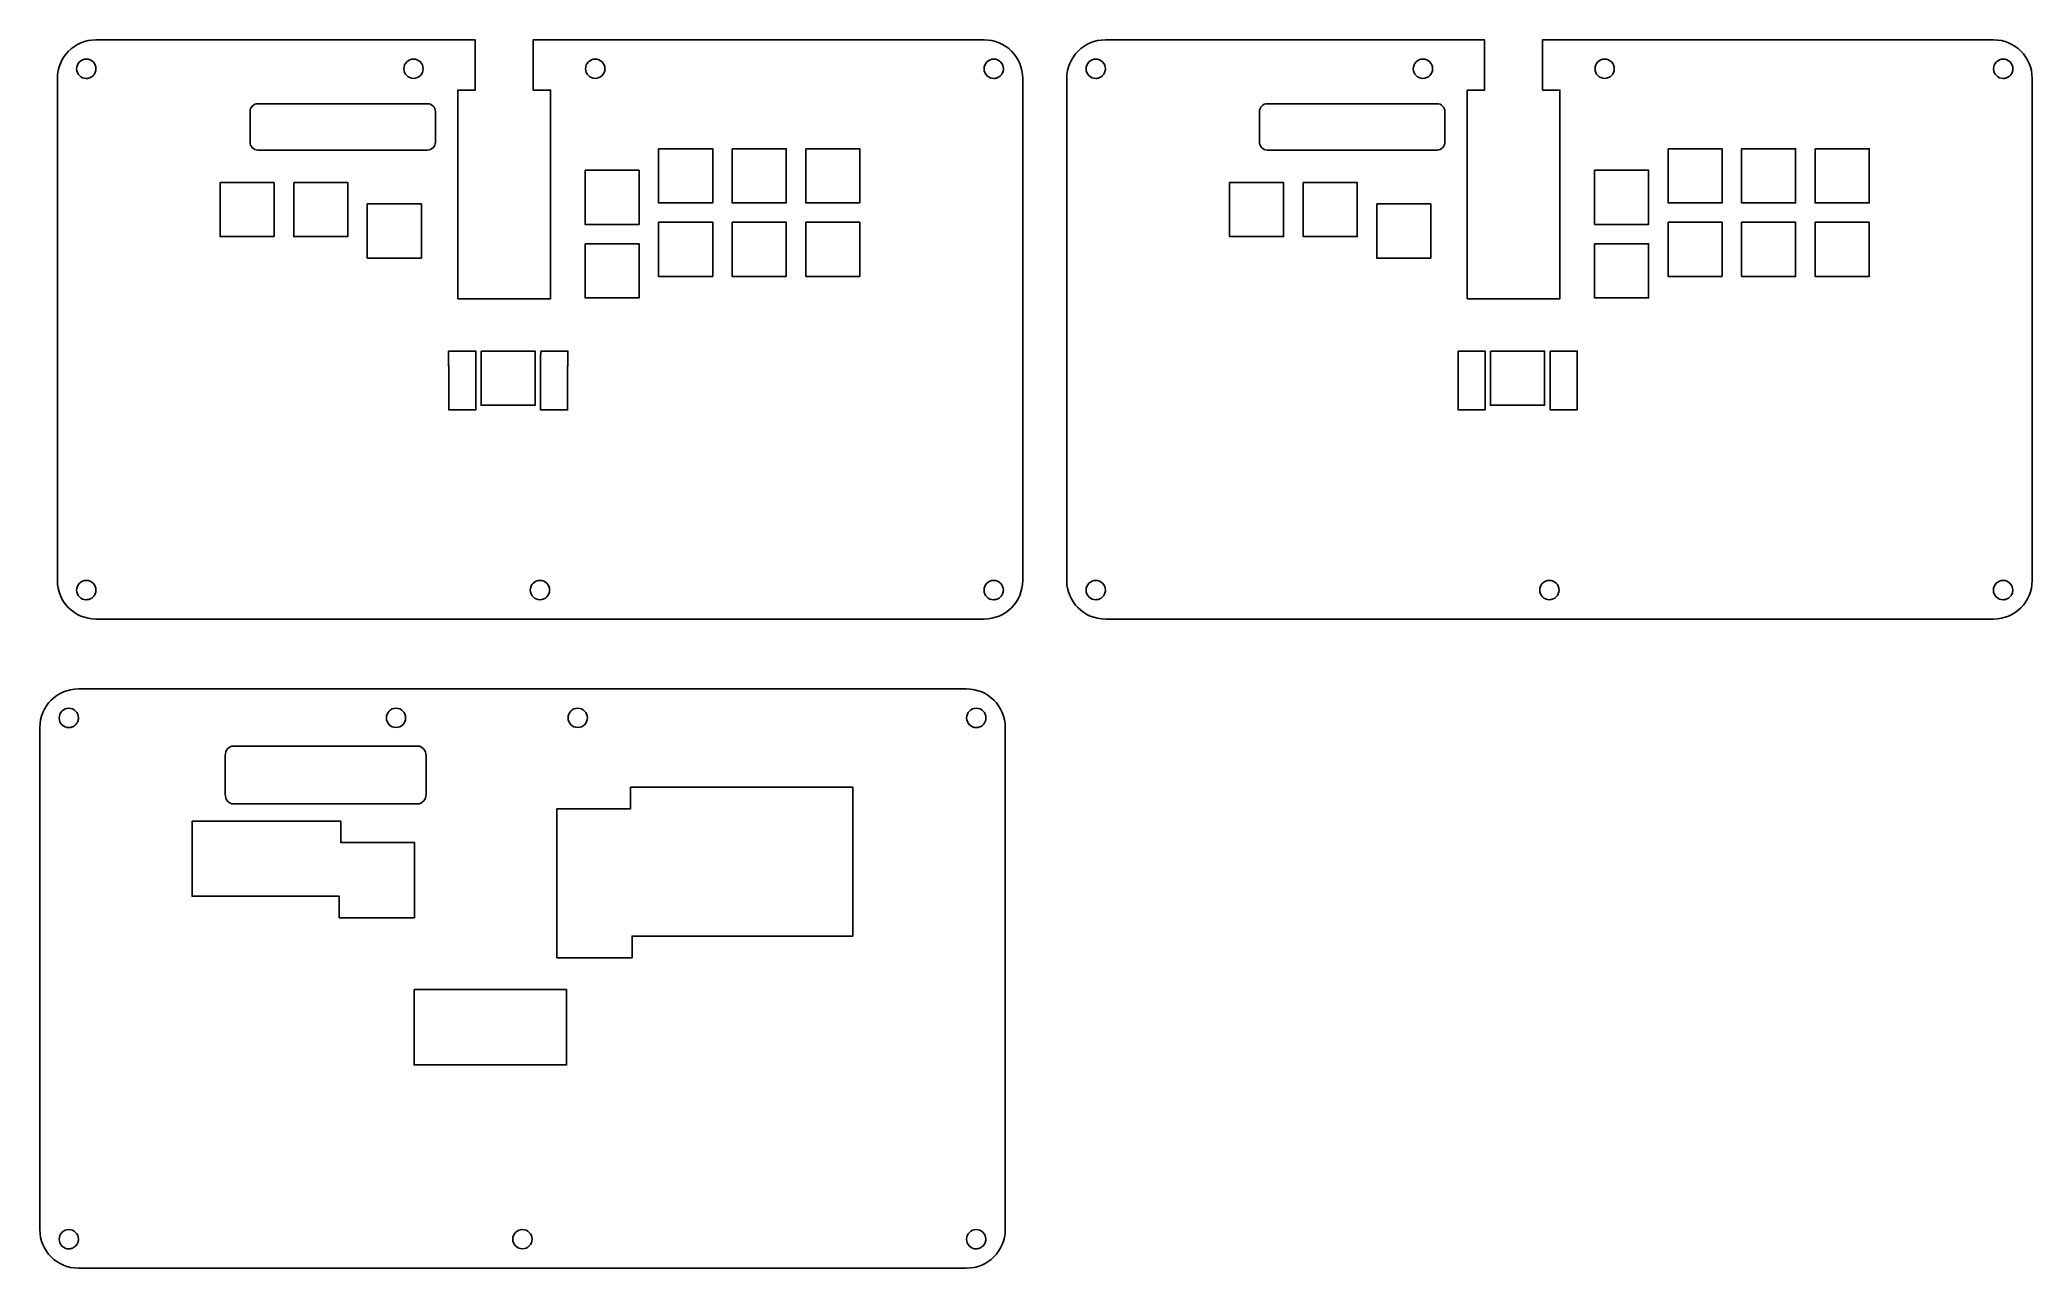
# Model space of a CAD drawing. Header units: millimetres. Extents: x 45 to 560, y 42 to 360.
import ezdxf

# ---------------------------------------------------------------- set-up
doc = ezdxf.new("R2010")
doc.units = ezdxf.units.MM
doc.layers.add('Layer_1', color=7, linetype='CONTINUOUS')

msp = doc.modelspace()

# ---------------------------------------------------------------- linework, layer by layer
at = {"layer": 'Layer_1', "color": 7}
for points in [[(289.08158, 359.807621), (172.29233, 359.807621), (172.29233, 346.775342), (176.80109, 346.775342), (176.80109, 292.77502), (152.80153, 292.77502), (152.80153, 346.775342), (157.29221, 346.775342), (157.29221, 359.807621), (59.081665, 359.807621), (59.081665, 359.807621)], [(550.48992, 359.807621), (433.70067, 359.807621), (433.70067, 346.775342), (438.20943, 346.775342), (438.20943, 292.77502), (414.20987, 292.77502), (414.20987, 346.775342), (418.70055, 346.775342), (418.70055, 359.807621), (320.49, 359.807621)], [(291.59512, 354.811544), (291.59615, 354.812061), (291.59615, 354.812061)], [(553.00343, 354.811508), (553.00449, 354.812029)], [(49.081759, 349.807198), (49.081759, 219.80738)], [(299.08149, 219.80738), (299.08149, 349.807198)], [(310.4901, 349.807198), (310.4901, 219.80738)], [(560.48983, 219.80738), (560.48983, 349.807198)], [(98.983622, 333.334819), (98.983622, 341.211857)], [(101.0052, 343.27323), (144.96273, 343.27323)], [(146.98379, 341.211857), (146.98379, 333.334819)], [(360.39196, 333.334819), (360.39196, 341.211857)], [(362.41354, 343.27323), (406.37107, 343.27323)], [(408.39213, 341.211857), (408.39213, 333.334819)], [(144.96273, 331.273446), (101.0052, 331.273446)], [(406.37107, 331.273446), (362.41354, 331.273446)], [(291.56257, 219.80583), (291.56205, 219.80531), (291.56308, 219.80531)], [(552.97091, 219.80614), (552.97039, 219.80562), (552.97139, 219.80562)], [(59.081665, 209.80747), (289.08158, 209.80747)], [(320.49, 209.80747), (550.48992, 209.80747)], [(284.55127, 191.69749), (54.551416, 191.69749)], [(287.06517, 186.70223), (287.06537, 186.70219)], [(287.06537, 186.70219), (287.06587, 186.70219)], [(44.551506, 181.69706), (44.551506, 51.69725)], [(294.55117, 51.69725), (294.55117, 181.69706)], [(94.722566, 176.91881), (142.38887, 176.91881)], [(92.555766, 164.4188), (92.555766, 174.41871)], [(144.55567, 174.41871), (144.55567, 164.4188)], [(142.38887, 161.91869), (94.722566, 161.91869)], [(287.03207, 51.69831), (287.03227, 51.69827)], [(287.03227, 51.69827), (287.03277, 51.69827)], [(54.551416, 41.69734), (284.55127, 41.69734)]]:
    msp.add_lwpolyline(points, dxfattribs=at)
for points in [[(56.586727, 354.812061)], [(141.31592, 354.820329)], [(188.37558, 354.820329)], [(317.99504, 354.812029)], [(402.72426, 354.820329)], [(449.78392, 354.820329)], [(101.0052, 343.27323)], [(362.41354, 343.27323)], [(204.79163, 331.582987), (218.7913, 331.582987), (218.7913, 317.583325), (204.79163, 317.583325), (204.79163, 331.582987)], [(223.8375, 331.582987), (237.83768, 331.582987), (237.83768, 317.583325), (223.8375, 317.583325), (223.8375, 331.582987)], [(242.88802, 331.582987), (256.88768, 331.582987), (256.88768, 317.583325), (242.88802, 317.583325), (242.88802, 331.582987)], [(466.19997, 331.582987), (480.19964, 331.582987), (480.19964, 317.583325), (466.19997, 317.583325)], [(485.24584, 331.582987), (499.24602, 331.582987), (499.24602, 317.583325), (485.24584, 317.583325)], [(504.29636, 331.582987), (518.29602, 331.582987), (518.29602, 317.583325), (504.29636, 317.583325)], [(185.75249, 326.026221), (199.75215, 326.026221), (199.75215, 312.026042), (185.75249, 312.026042), (185.75249, 326.026221)], [(447.16083, 326.026221), (461.16049, 326.026221), (461.16049, 312.026042), (447.16083, 312.026042)], [(91.223372, 322.861039), (105.22355, 322.861039), (105.22355, 308.86086), (91.223372, 308.86086), (91.223372, 322.861039)], [(110.30386, 322.861039), (124.30404, 322.861039), (124.30404, 308.86086), (110.30386, 308.86086), (110.30386, 322.861039)], [(352.63171, 322.861039), (366.63189, 322.861039), (366.63189, 308.86086), (352.63171, 308.86086)], [(371.7122, 322.861039), (385.71238, 322.861039), (385.71238, 308.86086), (371.7122, 308.86086)], [(129.35645, 317.294971), (143.35662, 317.294971), (143.35662, 303.294792), (129.35645, 303.294792), (129.35645, 317.294971)], [(390.76479, 317.294971), (404.76496, 317.294971), (404.76496, 303.294792), (390.76479, 303.294792)], [(204.79163, 312.549524), (218.7913, 312.549524), (218.7913, 298.54986), (204.79163, 298.54986), (204.79163, 312.549524)], [(223.8375, 312.549524), (237.83768, 312.549524), (237.83768, 298.54986), (223.8375, 298.54986), (223.8375, 312.549524)], [(242.88802, 312.549524), (256.88768, 312.549524), (256.88768, 298.54986), (242.88802, 298.54986), (242.88802, 312.549524)], [(466.19997, 312.549524), (480.19964, 312.549524), (480.19964, 298.54986), (466.19997, 298.54986)], [(485.24584, 312.549524), (499.24602, 312.549524), (499.24602, 298.54986), (485.24584, 298.54986)], [(504.29636, 312.549524), (518.29602, 312.549524), (518.29602, 298.54986), (504.29636, 298.54986)], [(185.75249, 306.992757), (199.75215, 306.992757), (199.75215, 292.99258), (185.75249, 292.99258), (185.75249, 306.992757)], [(447.16083, 306.992757), (461.16049, 306.992757), (461.16049, 292.99258), (447.16083, 292.99258)], [(150.41562, 279.21771), (157.41571, 279.21771), (157.41571, 278.47408), (157.42192, 278.47408), (157.42192, 263.97368), (150.42183, 263.97368), (150.42183, 275.38125), (150.41562, 275.38125), (150.41562, 279.21771)], [(158.80271, 279.1867), (172.80289, 279.1867), (172.80289, 265.18652), (158.80271, 265.18652), (158.80271, 279.1867)], [(174.29427, 279.21771), (181.29436, 279.21771), (181.29436, 275.38125), (181.22873, 275.38125), (181.22873, 263.97368), (174.22864, 263.97368), (174.22864, 278.47408), (174.29427, 278.47408), (174.29427, 279.21771)], [(411.82396, 279.21771), (418.82405, 279.21771), (418.82405, 278.47408), (418.83005, 278.47408), (418.83005, 263.97368), (411.83017, 263.97368), (411.83017, 275.38125), (411.82417, 275.38125)], [(420.21105, 279.18671), (434.21123, 279.18671), (434.21123, 265.18653), (420.21105, 265.18653)], [(435.70261, 279.21771), (442.7027, 279.21771), (442.7027, 275.38125), (442.6371, 275.38125), (442.6371, 263.97368), (435.63701, 263.97368), (435.63701, 278.47408), (435.70261, 278.47408)], [(56.586727, 219.80531)], [(174.05656, 219.81513)], [(291.56257, 219.80583)], [(317.99504, 219.80562)], [(435.4649, 219.81514)], [(552.97091, 219.80616)], [(52.056456, 186.7022)], [(136.78567, 186.71019)], [(183.84527, 186.71019)], [(94.722566, 176.91881)], [(197.47907, 166.25538), (216.97867, 166.25538), (236.04987, 166.25538), (255.08847, 166.25538), (255.08847, 147.20538), (255.08847, 127.70528), (236.04987, 127.70528), (216.97867, 127.70528), (197.92817, 127.70528), (197.92817, 122.0989), (178.42807, 122.0989), (178.42807, 141.14942), (178.42807, 160.649), (181.26507, 160.649), (181.26507, 160.6614), (184.01527, 160.6614), (184.01527, 160.649), (197.47907, 160.649)], [(83.954266, 157.50087), (103.45387, 157.50087), (122.48777, 157.50087), (122.48777, 151.94462), (141.57087, 151.94462), (141.57087, 132.44452), (122.07077, 132.44452), (122.07077, 138.00077), (103.45387, 138.00077), (83.954266, 138.00077)], [(141.47937, 113.84514), (180.97937, 113.84514), (180.97937, 94.34504), (141.47937, 94.34504)], [(52.056456, 51.69826)], [(169.52627, 51.70527)]]:
    msp.add_lwpolyline(points, close=True, dxfattribs=at)
for points in [[(59.081665, 359.807621), (53.541691, 359.807621), (49.081759, 355.347193), (49.081759, 349.807198)], [(299.08149, 349.807198), (299.08149, 355.347193), (294.62157, 359.807621), (289.08158, 359.807621)], [(320.49, 359.807621), (314.95003, 359.807621), (310.4901, 355.347193), (310.4901, 349.807198)], [(560.48983, 349.807198), (560.48983, 355.347193), (556.02991, 359.807621), (550.48992, 359.807621)], [(54.812136, 350.535814), (54.343269, 351.004681), (54.079875, 351.640609), (54.079903, 352.303687)], [(54.079903, 352.303687), (54.08016, 352.967922), (54.344745, 353.604749), (54.815259, 354.073604)], [(54.815259, 354.073604), (55.283984, 354.545636), (55.921508, 354.811395), (56.586727, 354.812061)], [(56.586727, 354.812061), (57.249805, 354.812089), (57.885733, 354.548695), (58.3546, 354.079828)], [(58.875993, 351.325452), (58.752691, 351.033085), (58.574859, 350.766863), (58.351994, 350.541003)], [(58.3546, 354.079828), (58.823467, 353.610961), (59.086861, 352.975033), (59.086833, 352.311955)], [(58.895113, 351.371444), (58.888893, 351.35605), (58.882519, 351.340719), (58.875993, 351.325452)], [(59.086833, 352.311955), (59.084275, 351.989011), (59.019168, 351.669621), (58.895113, 351.371444)], [(138.81582, 352.320223), (138.81582, 353.705212), (139.93092, 354.820329), (141.31592, 354.820329)], [(141.31592, 349.820117), (139.93092, 349.820117), (138.81582, 350.935224), (138.81582, 352.320223)], [(141.31592, 354.820329), (142.70092, 354.820329), (143.81603, 353.705212), (143.81603, 352.320223)], [(143.81603, 352.320223), (143.81603, 350.935224), (142.70092, 349.820117), (141.31592, 349.820117)], [(185.87548, 352.320223), (185.87548, 353.705212), (186.99058, 354.820329), (188.37558, 354.820329)], [(188.37558, 349.820117), (186.99058, 349.820117), (185.87548, 350.935224), (185.87548, 352.320223)], [(188.37558, 354.820329), (189.76058, 354.820329), (190.87569, 353.705212), (190.87569, 352.320223)], [(190.87569, 352.320223), (190.87569, 350.935224), (189.76058, 349.820117), (188.37558, 349.820117)], [(289.820531, 350.535299), (289.351665, 351.004166), (289.088272, 351.640093), (289.0883, 352.30317)], [(289.0883, 352.30317), (289.08842, 352.967077), (289.352613, 353.603672), (289.82262, 354.072571)], [(289.82262, 354.072571), (290.291512, 354.545046), (290.929468, 354.811016), (291.59512, 354.811544)], [(291.59615, 354.812061), (292.259229, 354.81209), (292.895158, 354.548696), (293.364026, 354.079829)], [(293.88645, 351.327002), (293.763013, 351.034), (293.584818, 350.767233), (293.36142, 350.541003)], [(293.364026, 354.079829), (293.832893, 353.610962), (294.096288, 352.975034), (294.09626, 352.311955)], [(293.90351, 351.36886), (293.89795, 351.354856), (293.892263, 351.340903), (293.88645, 351.327002)], [(294.09626, 352.311955), (294.093709, 351.988072), (294.028246, 351.667771), (293.90351, 351.36886)], [(316.220454, 350.535781), (315.751587, 351.004648), (315.488192, 351.640576), (315.48822, 352.303655)], [(315.48822, 352.303655), (315.488478, 352.967891), (315.753065, 353.604717), (316.22358, 354.073572)], [(316.22358, 354.073572), (316.692303, 354.545602), (317.329823, 354.811361), (317.99504, 354.812029)], [(317.99506, 354.812029), (318.658139, 354.812058), (319.294068, 354.548664), (319.762936, 354.079797)], [(320.28435, 351.325422), (320.161048, 351.033055), (319.983216, 350.766833), (319.76035, 350.540973)], [(319.762936, 354.079797), (320.231803, 353.61093), (320.495198, 352.975002), (320.49517, 352.311923)], [(320.30345, 351.371412), (320.297236, 351.356019), (320.290869, 351.340688), (320.28435, 351.325422)], [(320.49517, 352.311923), (320.492612, 351.988979), (320.427505, 351.669589), (320.30345, 351.371412)], [(400.22416, 352.320223), (400.22416, 353.705212), (401.33926, 354.820329), (402.72426, 354.820329)], [(402.72426, 349.820117), (401.33926, 349.820117), (400.22416, 350.935224), (400.22416, 352.320223)], [(402.72426, 354.820329), (404.10926, 354.820329), (405.22437, 353.705212), (405.22437, 352.320223)], [(405.22437, 352.320223), (405.22437, 350.935224), (404.10926, 349.820117), (402.72426, 349.820117)], [(447.28382, 352.320223), (447.28382, 353.705212), (448.39892, 354.820329), (449.78392, 354.820329)], [(449.78392, 349.820117), (448.39892, 349.820117), (447.28382, 350.935224), (447.28382, 352.320223)], [(449.78392, 354.820329), (451.16892, 354.820329), (452.28403, 353.705212), (452.28403, 352.320223)], [(452.28403, 352.320223), (452.28403, 350.935224), (451.16892, 349.820117), (449.78392, 349.820117)], [(551.228841, 350.535263), (550.759975, 351.00413), (550.496582, 351.640057), (550.49661, 352.303134)], [(550.49661, 352.303134), (550.49673, 352.967041), (550.760923, 353.603636), (551.23093, 354.072535)], [(551.23093, 354.072535), (551.699822, 354.54501), (552.337778, 354.81098), (553.00343, 354.811508)], [(553.00449, 354.812029), (553.667569, 354.812058), (554.303498, 354.548664), (554.772366, 354.079797)], [(555.29475, 351.326968), (555.171313, 351.033966), (554.993118, 350.767199), (554.76972, 350.540969)], [(554.772366, 354.079797), (555.241233, 353.61093), (555.504628, 352.975002), (555.5046, 352.311923)], [(555.31185, 351.368828), (555.306276, 351.354823), (555.300576, 351.340869), (555.29475, 351.326968)], [(555.5046, 352.311923), (555.502049, 351.98804), (555.436586, 351.667739), (555.31185, 351.368828)], [(56.580009, 349.803581), (55.916931, 349.803553), (55.281003, 350.066947), (54.812136, 350.535814)], [(56.644604, 349.815983), (56.623128, 349.811566), (56.601594, 349.807432), (56.580009, 349.803581)], [(57.471944, 349.980314), (57.207462, 349.879072), (56.927701, 349.823505), (56.644604, 349.815983)], [(57.591833, 350.029924), (57.552306, 350.012353), (57.512329, 349.995811), (57.471944, 349.980314)], [(58.334424, 350.526017), (58.118675, 350.317423), (57.867132, 350.149378), (57.591833, 350.029924)], [(58.351994, 350.541003), (58.34616, 350.535981), (58.340304, 350.530985), (58.334424, 350.526017)], [(291.5884, 349.803064), (290.925323, 349.803037), (290.289397, 350.066432), (289.820531, 350.535299)], [(291.65352, 349.815983), (291.631871, 349.811389), (291.610163, 349.807082), (291.5884, 349.803064)], [(292.48086, 349.980314), (292.216378, 349.879072), (291.936617, 349.823505), (291.65352, 349.815983)], [(292.59971, 350.029407), (292.560521, 350.012026), (292.520891, 349.995657), (292.48086, 349.980314)], [(293.34333, 350.526017), (293.127316, 350.317136), (292.875414, 350.148909), (292.59971, 350.029407)], [(293.36142, 350.541003), (293.355414, 350.535979), (293.349383, 350.530984), (293.34333, 350.526017)], [(317.98833, 349.803549), (317.325251, 349.80352), (316.689322, 350.066914), (316.220454, 350.535781)], [(318.05293, 349.815949), (318.031452, 349.811533), (318.009917, 349.807399), (317.98833, 349.803549)], [(318.88027, 349.98028), (318.615788, 349.879038), (318.336027, 349.823471), (318.05293, 349.815949)], [(319.00016, 350.02989), (318.960633, 350.012319), (318.920656, 349.995777), (318.88027, 349.98028)], [(319.74275, 350.525983), (319.527002, 350.317389), (319.275459, 350.149344), (319.00016, 350.02989)], [(319.76035, 350.540973), (319.754506, 350.535949), (319.74864, 350.530953), (319.74275, 350.525983)], [(552.99671, 349.803028), (552.333633, 349.803001), (551.697707, 350.066396), (551.228841, 350.535263)], [(553.06181, 349.815948), (553.040168, 349.811353), (553.018466, 349.807046), (552.99671, 349.803028)], [(553.88915, 349.980279), (553.624668, 349.879037), (553.344907, 349.82347), (553.06181, 349.815948)], [(554.008, 350.029369), (553.968811, 350.011989), (553.929181, 349.995621), (553.88915, 349.980279)], [(554.75162, 350.525979), (554.535606, 350.317098), (554.283704, 350.148871), (554.008, 350.029369)], [(554.76972, 350.540969), (554.76371, 350.535944), (554.757677, 350.530947), (554.75162, 350.525979)], [(98.983622, 341.211857), (98.983622, 342.353966), (99.885404, 343.27323), (101.0052, 343.27323)], [(144.96273, 343.27323), (146.08253, 343.27323), (146.98379, 342.353966), (146.98379, 341.211857)], [(360.39196, 341.211857), (360.39196, 342.353966), (361.29374, 343.27323), (362.41354, 343.27323)], [(406.37107, 343.27323), (407.49087, 343.27323), (408.39213, 342.353966), (408.39213, 341.211857)], [(101.0052, 331.273446), (99.885404, 331.273446), (98.983622, 332.19272), (98.983622, 333.334819)], [(146.98379, 333.334819), (146.98379, 332.19272), (146.08253, 331.273446), (144.96273, 331.273446)], [(362.41354, 331.273446), (361.29374, 331.273446), (360.39196, 332.19272), (360.39196, 333.334819)], [(408.39213, 333.334819), (408.39213, 332.19272), (407.49087, 331.273446), (406.37107, 331.273446)], [(49.081759, 219.80738), (49.081759, 214.26739), (53.541691, 209.80747), (59.081665, 209.80747)], [(54.812135, 215.529064), (54.343268, 215.997932), (54.079874, 216.633861), (54.079903, 217.29694)], [(54.079903, 217.29694), (54.080159, 217.961176), (54.344745, 218.598004), (54.815259, 219.06686)], [(54.815259, 219.06686), (55.283985, 219.538889), (55.921509, 219.804646), (56.586727, 219.80531)], [(56.586727, 219.80531), (57.249804, 219.805338), (57.885731, 219.541945), (58.354598, 219.073079)], [(58.354598, 219.073079), (58.823465, 218.604213), (59.08686, 217.968287), (59.086833, 217.30521)], [(59.086833, 217.30521), (59.084275, 216.982266), (59.019168, 216.662877), (58.895113, 216.3647)], [(171.55697, 217.31503), (171.55697, 218.70003), (172.67156, 219.81513), (174.05656, 219.81513)], [(174.05656, 214.81544), (172.67156, 214.81544), (171.55697, 215.93003), (171.55697, 217.31503)], [(174.05656, 219.81513), (175.44156, 219.81513), (176.55667, 218.70003), (176.55667, 217.31503)], [(176.55667, 217.31503), (176.55667, 215.93003), (175.44156, 214.81544), (174.05656, 214.81544)], [(291.55585, 214.79735), (290.175255, 214.797576), (289.056199, 215.916865), (289.05626, 217.29746)], [(289.05626, 217.29746), (289.056242, 217.961292), (289.320244, 218.597876), (289.79006, 219.06686)], [(289.08158, 209.80747), (294.62157, 209.80747), (299.08149, 214.26739), (299.08149, 219.80738)], [(289.79006, 219.06686), (290.258955, 219.539336), (290.896915, 219.805306), (291.56257, 219.80583)], [(291.56308, 219.80531), (292.226158, 219.805339), (292.862086, 219.541946), (293.330953, 219.07308)], [(293.330953, 219.07308), (293.799821, 218.604215), (294.063217, 217.968288), (294.06319, 217.30521)], [(294.06319, 217.30521), (294.060636, 216.981325), (293.99517, 216.661022), (293.87043, 216.36211)], [(310.4901, 219.80738), (310.4901, 214.26739), (314.95003, 209.80747), (320.49, 209.80747)], [(316.220453, 215.529373), (315.751585, 215.998241), (315.488191, 216.634171), (315.48822, 217.29725)], [(315.48822, 217.29725), (315.488477, 217.961487), (315.753064, 218.598315), (316.22358, 219.06717)], [(316.22358, 219.06717), (316.692304, 219.539197), (317.329824, 219.804954), (317.99504, 219.80562)], [(317.99506, 219.80562), (318.658138, 219.805649), (319.294066, 219.542256), (319.762933, 219.07339)], [(319.762933, 219.07339), (320.231801, 218.604525), (320.495197, 217.968598), (320.49517, 217.30552)], [(320.49517, 217.30552), (320.492612, 216.982576), (320.427505, 216.663187), (320.30345, 216.36501)], [(432.96531, 217.31504), (432.96531, 218.70004), (434.0799, 219.81514), (435.4649, 219.81514)], [(435.4649, 214.81545), (434.0799, 214.81545), (432.96531, 215.93004), (432.96531, 217.31504)], [(435.4649, 219.81514), (436.8499, 219.81514), (437.96501, 218.70004), (437.96501, 217.31504)], [(437.96501, 217.31504), (437.96501, 215.93004), (436.8499, 214.81545), (435.4649, 214.81545)], [(552.96419, 214.79768), (551.583595, 214.797906), (550.464539, 215.917195), (550.4646, 217.29779)], [(550.4646, 217.29779), (550.464582, 217.961622), (550.728584, 218.598206), (551.1984, 219.06719)], [(550.48992, 209.80747), (556.02991, 209.80747), (560.48983, 214.26739), (560.48983, 219.80738)], [(551.1984, 219.06719), (551.667295, 219.539666), (552.305255, 219.805636), (552.97091, 219.80616)], [(552.97139, 219.80562), (553.634468, 219.805649), (554.270396, 219.542256), (554.739263, 219.07339)], [(554.739263, 219.07339), (555.208131, 218.604525), (555.471527, 217.968598), (555.4715, 217.30552)], [(555.4715, 217.30552), (555.468946, 216.981635), (555.40348, 216.661332), (555.27874, 216.36242)], [(56.580009, 214.79683), (55.91693, 214.796802), (55.281002, 215.060197), (54.812135, 215.529064)], [(56.644604, 214.80975), (56.62313, 214.80516), (56.601596, 214.800853), (56.580009, 214.79683)], [(57.471944, 214.97408), (57.207462, 214.872839), (56.927701, 214.817271), (56.644604, 214.80975)], [(57.591833, 215.02421), (57.552311, 215.006464), (57.512335, 214.989748), (57.471944, 214.97408)], [(58.334424, 215.5203), (58.118675, 215.311707), (57.867132, 215.143663), (57.591833, 215.02421)], [(58.351994, 215.53529), (58.34616, 215.530266), (58.340304, 215.52527), (58.334424, 215.5203)], [(58.875993, 216.31974), (58.752691, 216.027373), (58.574859, 215.761151), (58.351994, 215.53529)], [(58.895113, 216.3647), (58.888886, 216.349651), (58.882513, 216.334664), (58.875993, 216.31974)], [(291.62044, 214.81027), (291.598968, 214.80568), (291.577436, 214.801373), (291.55585, 214.79735)], [(292.44778, 214.9746), (292.183298, 214.873359), (291.903537, 214.817791), (291.62044, 214.81027)], [(292.56664, 215.02369), (292.527447, 215.00631), (292.487814, 214.989941), (292.44778, 214.9746)], [(293.31026, 215.5203), (293.094246, 215.311419), (292.842344, 215.143192), (292.56664, 215.02369)], [(293.32835, 215.53529), (293.322344, 215.530265), (293.316313, 215.525268), (293.31026, 215.5203)], [(293.85338, 216.32129), (293.729943, 216.028288), (293.551748, 215.761521), (293.32835, 215.53529)], [(293.87043, 216.36211), (293.864867, 216.348453), (293.859184, 216.334846), (293.85338, 216.32129)], [(317.98833, 214.79714), (317.325251, 214.797111), (316.689321, 215.060505), (316.220453, 215.529373)], [(318.05293, 214.81004), (318.031454, 214.805456), (318.009919, 214.801156), (317.98833, 214.79714)], [(318.88027, 214.97437), (318.615788, 214.873129), (318.336027, 214.817561), (318.05293, 214.81004)], [(319.00016, 215.02447), (318.960637, 215.006734), (318.920661, 214.990028), (318.88027, 214.97437)], [(319.74275, 215.52056), (319.527001, 215.311967), (319.275459, 215.143923), (319.00016, 215.02447)], [(319.76035, 215.53556), (319.754506, 215.530533), (319.74864, 215.525533), (319.74275, 215.52056)], [(320.28435, 216.32001), (320.161048, 216.027643), (319.983216, 215.76142), (319.76035, 215.53556)], [(320.30345, 216.36501), (320.29723, 216.349948), (320.290863, 216.334947), (320.28435, 216.32001)], [(553.02879, 214.81058), (553.007314, 214.805996), (552.985779, 214.801696), (552.96419, 214.79768)], [(553.85613, 214.97491), (553.591648, 214.873669), (553.311887, 214.818101), (553.02879, 214.81058)], [(553.97499, 215.02401), (553.935798, 215.006627), (553.896164, 214.990255), (553.85613, 214.97491)], [(554.71861, 215.52062), (554.502596, 215.311739), (554.250694, 215.143512), (553.97499, 215.02401)], [(554.73671, 215.53562), (554.7307, 215.530592), (554.724667, 215.525592), (554.71861, 215.52062)], [(555.26174, 216.32162), (555.138303, 216.028618), (554.960108, 215.761851), (554.73671, 215.53562)], [(555.27874, 216.36242), (555.273194, 216.34877), (555.267527, 216.33517), (555.26174, 216.32162)], [(54.551416, 191.69749), (49.011426, 191.69749), (44.551506, 187.23706), (44.551506, 181.69706)], [(294.55117, 181.69706), (294.55117, 187.23706), (290.09127, 191.69749), (284.55127, 191.69749)], [(49.549626, 184.19331), (49.549745, 184.857727), (49.814343, 185.494767), (50.284986, 185.96375)], [(50.284986, 185.96375), (50.753713, 186.43578), (51.391237, 186.701537), (52.056456, 186.7022)], [(52.056476, 186.70219), (52.719552, 186.702217), (53.355478, 186.438822), (53.824343, 185.969957)], [(53.824343, 185.969957), (54.293208, 185.501092), (54.556603, 184.865166), (54.556576, 184.20209)], [(134.28557, 184.21009), (134.28557, 185.59509), (135.40067, 186.71019), (136.78567, 186.71019)], [(136.78567, 186.71019), (138.17067, 186.71019), (139.28577, 185.59509), (139.28577, 184.21009)], [(181.34517, 184.21009), (181.34517, 185.59509), (182.46027, 186.71019), (183.84527, 186.71019)], [(183.84527, 186.71019), (185.23027, 186.71019), (186.34537, 185.59509), (186.34537, 184.21009)], [(284.55837, 184.19386), (284.558485, 184.857764), (284.822671, 185.494358), (285.29267, 185.96326)], [(285.29267, 185.96326), (285.761563, 186.435734), (286.399519, 186.701703), (287.06517, 186.70223)], [(287.06587, 186.70219), (287.728946, 186.702217), (288.364872, 186.438822), (288.833737, 185.969957)], [(288.833737, 185.969957), (289.302602, 185.501092), (289.565997, 184.865166), (289.56597, 184.20209)], [(52.049736, 181.69372), (50.669141, 181.693659), (49.549852, 182.812715), (49.549626, 184.19331)], [(52.114336, 181.70612), (52.092858, 181.701704), (52.071323, 181.69757), (52.049736, 181.69372)], [(52.941676, 181.87045), (52.677194, 181.769209), (52.397433, 181.713641), (52.114336, 181.70612)], [(53.061566, 181.92005), (53.022038, 181.902482), (52.982062, 181.885943), (52.941676, 181.87045)], [(53.804156, 182.41614), (53.588407, 182.207547), (53.336865, 182.039503), (53.061566, 181.92005)], [(53.821756, 182.43114), (53.815912, 182.426113), (53.810046, 182.421113), (53.804156, 182.41614)], [(54.345756, 183.21558), (54.222453, 182.923216), (54.044621, 182.656997), (53.821756, 182.43114)], [(54.364856, 183.26158), (54.358642, 183.246184), (54.352275, 183.23085), (54.345756, 183.21558)], [(54.556576, 184.20209), (54.554018, 183.879146), (54.488911, 183.559757), (54.364856, 183.26158)], [(136.78567, 181.70998), (135.40067, 181.70998), (134.28557, 182.82509), (134.28557, 184.21009)], [(139.28577, 184.21009), (139.28577, 182.82509), (138.17067, 181.70998), (136.78567, 181.70998)], [(183.84527, 181.70998), (182.46027, 181.70998), (181.34517, 182.82509), (181.34517, 184.21009)], [(186.34537, 184.21009), (186.34537, 182.82509), (185.23027, 181.70998), (183.84527, 181.70998)], [(285.2906, 182.425987), (284.821734, 182.894854), (284.558341, 183.530782), (284.55837, 184.19386)], [(287.05847, 181.69375), (286.395392, 181.693723), (285.759465, 181.957119), (285.2906, 182.425987)], [(287.12347, 181.70665), (287.101861, 181.702063), (287.080193, 181.697763), (287.05847, 181.69375)], [(287.95077, 181.87098), (287.686301, 181.769743), (287.406553, 181.714176), (287.12347, 181.70665)], [(288.06967, 181.92008), (288.030464, 181.902696), (287.990818, 181.886324), (287.95077, 181.87098)], [(288.81327, 182.41669), (288.597262, 182.207811), (288.345367, 182.039584), (288.06967, 181.92008)], [(288.83127, 182.43169), (288.825293, 182.426662), (288.819293, 182.421662), (288.81327, 182.41669)], [(289.35627, 183.21769), (289.232842, 182.92469), (289.054658, 182.657923), (288.83127, 182.43169)], [(289.37327, 183.25899), (289.367726, 183.245173), (289.36206, 183.231406), (289.35627, 183.21769)], [(289.56597, 184.20209), (289.563435, 183.878209), (289.497989, 183.557906), (289.37327, 183.25899)], [(92.555766, 174.41871), (92.555766, 175.8037), (93.522166, 176.91881), (94.722566, 176.91881)], [(142.38887, 176.91881), (143.58927, 176.91881), (144.55567, 175.8037), (144.55567, 174.41871)], [(94.722566, 161.91869), (93.522166, 161.91869), (92.555766, 163.0338), (92.555766, 164.4188)], [(144.55567, 164.4188), (144.55567, 163.0338), (143.58927, 161.91869), (142.38887, 161.91869)], [(44.551506, 51.69725), (44.551506, 46.15725), (49.011426, 41.69734), (54.551416, 41.69734)], [(50.284986, 50.9598), (50.753711, 51.431834), (51.391235, 51.697594), (52.056456, 51.69826)], [(52.056476, 51.69827), (52.719554, 51.698297), (53.355481, 51.434901), (53.824346, 50.966033)], [(167.02667, 49.20464), (167.02667, 50.58964), (168.14127, 51.70527), (169.52627, 51.70527)], [(169.52627, 51.70527), (170.91127, 51.70527), (172.02637, 50.58964), (172.02637, 49.20464)], [(284.55127, 41.69734), (290.09127, 41.69734), (294.55117, 46.15725), (294.55117, 51.69725)], [(285.25957, 50.95934), (285.728463, 51.431814), (286.366419, 51.697783), (287.03207, 51.69831)], [(287.03277, 51.69827), (287.695848, 51.698297), (288.331775, 51.434901), (288.80064, 50.966033)], [(50.281859, 47.422013), (49.812991, 47.890881), (49.549597, 48.526811), (49.549626, 49.18989)], [(49.549626, 49.18989), (49.549886, 49.854123), (49.814473, 50.490947), (50.284986, 50.9598)], [(52.049736, 46.68978), (51.386657, 46.689751), (50.750727, 46.953145), (50.281859, 47.422013)], [(52.114336, 46.70268), (52.09286, 46.698096), (52.071325, 46.693796), (52.049736, 46.68978)], [(52.941676, 46.86701), (52.677194, 46.765769), (52.397433, 46.710201), (52.114336, 46.70268)], [(53.061566, 46.91661), (53.022038, 46.899042), (52.982062, 46.882503), (52.941676, 46.86701)], [(53.804156, 47.4127), (53.588407, 47.204107), (53.336865, 47.036063), (53.061566, 46.91661)], [(53.821756, 47.4277), (53.815912, 47.422673), (53.810046, 47.417673), (53.804156, 47.4127)], [(54.345756, 48.21215), (54.222454, 47.919783), (54.044622, 47.65356), (53.821756, 47.4277)], [(53.824346, 50.966033), (54.293212, 50.497166), (54.556605, 49.861238), (54.556576, 49.19816)], [(54.364856, 48.25765), (54.358639, 48.242421), (54.352272, 48.227253), (54.345756, 48.21215)], [(54.556576, 49.19816), (54.554018, 48.875216), (54.488911, 48.555827), (54.364856, 48.25765)], [(169.52627, 46.70505), (168.14127, 46.70505), (167.02667, 47.81964), (167.02667, 49.20464)], [(172.02637, 49.20464), (172.02637, 47.81964), (170.91127, 46.70505), (169.52627, 46.70505)], [(285.2575, 47.422067), (284.788634, 47.890934), (284.525241, 48.526862), (284.52527, 49.18994)], [(284.52527, 49.18994), (284.525385, 49.853844), (284.789571, 50.490438), (285.25957, 50.95934)], [(287.02537, 46.68983), (286.362292, 46.689803), (285.726365, 46.953199), (285.2575, 47.422067)], [(287.09037, 46.70273), (287.068761, 46.698143), (287.047093, 46.693843), (287.02537, 46.68983)], [(287.91767, 46.86706), (287.653201, 46.765823), (287.373453, 46.710256), (287.09037, 46.70273)], [(288.03657, 46.91616), (287.997364, 46.898776), (287.957718, 46.882404), (287.91767, 46.86706)], [(288.78017, 47.41277), (288.564162, 47.203891), (288.312267, 47.035664), (288.03657, 46.91616)], [(288.79817, 47.42777), (288.792193, 47.422742), (288.786193, 47.417742), (288.78017, 47.41277)], [(289.32317, 48.21377), (289.199742, 47.92077), (289.021558, 47.654003), (288.79817, 47.42777)], [(288.80064, 50.966033), (289.269506, 50.497166), (289.532899, 49.861238), (289.53287, 49.19816)], [(289.34017, 48.25507), (289.334626, 48.241253), (289.32896, 48.227486), (289.32317, 48.21377)], [(289.53287, 49.19816), (289.530334, 48.874282), (289.464888, 48.553983), (289.34017, 48.25507)]]:
    msp.add_open_spline(points, degree=3, dxfattribs=at)

doc.saveas('drawing.dxf')
